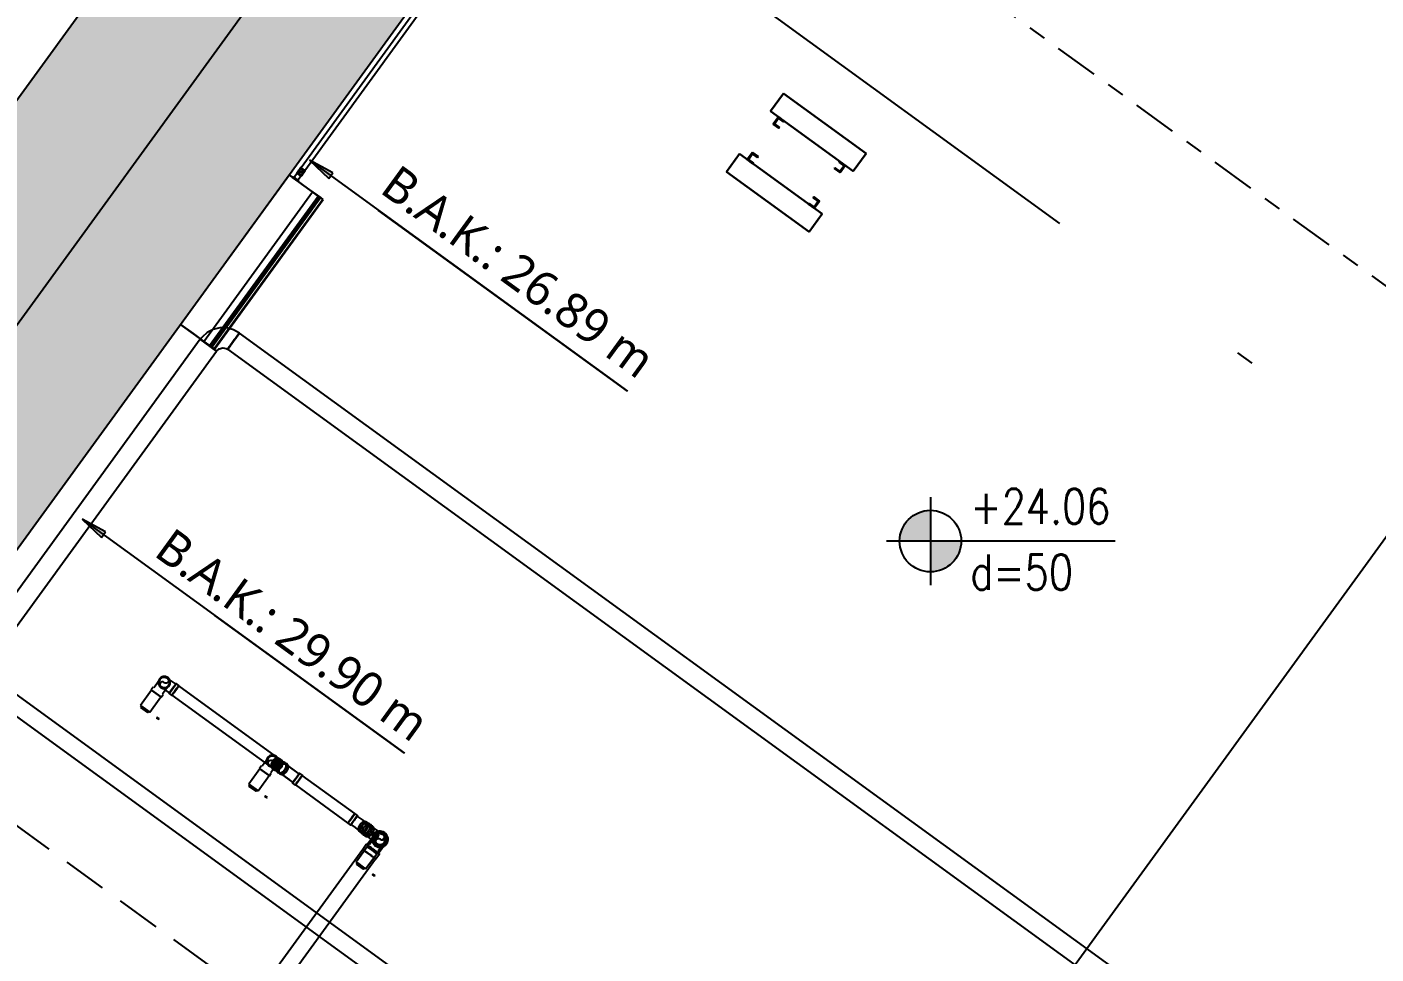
# Model space of a CAD drawing. Header units: inches. Extents: x 400392 to 401495, y 4543971 to 4544133.
# Drawn here: x 400762.01 to 400769.67, y 4544100.05 to 4544105.31 of the extents above; entities that cross this region are included whole.
import ezdxf

# ---------------------------------------------------------------- set-up
doc = ezdxf.new("R2010")
doc.units = ezdxf.units.IN
doc.header["$MEASUREMENT"] = 0
for name, pattern in [('AKS', [3, 2.5, -0.25, 0, -0.25]), ('CENTER', [2, 1.25, -0.25, 0.25, -0.25]), ('CONTINU', [0]), ('DASHDOT2', [0.5, 0.25, -0.125, 0, -0.125]), ('HIDDEN', [0.375, 0.25, -0.125])]:
    doc.linetypes.add(name, pattern=pattern)
doc.layers.add('A-DETL-GENF', color=92, linetype='Continuous', lineweight=9)
for name, color, linetype in [('aks prota', 2, 'AKS'), ('kiriş prota', 6, 'Continuous'), ('kolon tarama prota', 252, 'Continuous'), ('perde prota', 1, 'Continuous'), ('PRT-AL-TUNEL_EKSENI', 14, 'DASHDOT2'), ('skesit prota', 7, 'Continuous'), ('st-s_level (kot)', 6, 'Continuous'), ('st-s_levelmark (kot işareti)', 4, 'Continuous')]:
    doc.layers.add(name, color=color, linetype=linetype)
doc.styles.add('OLCU', font='romanstw.shx')
doc.styles.add('Segoe UI Light_1', font='', dxfattribs={"height": 200})
doc.styles.get('Segoe UI Light_1').set_extended_font_data('Segoe UI Light')

# ---------------------------------------------------------------- blocks, each defined once
blk = doc.blocks.new('+24.06 mekanik')
at = {"layer": 'kolon tarama prota'}
for points in [[(2827.6, 172280.3), (2977.6, 172260.5), (2977.6, 172300)], [(2981.3, 169871.7), (3131.3, 169851.9), (3131.3, 169891.4)]]:
    blk.add_hatch(color=253, dxfattribs=at).paths.add_polyline_path(points, flags=0)
at = {"layer": 'kolon tarama prota', "color": 253}
for p, q in [((2814.3, 176688.4), (2814.3, 172217.2)), ((2840.9, 172217.2), (2840.9, 176688.4)), ((5362.7, 174169.8), (4782.7, 174169.8)), ((4782.7, 174169.8), (4782.7, 174044.8)), ((4782.7, 174044.8), (4782.7, 174169.8)), ((4782.7, 174169.8), (5362.7, 174169.8)), ((4782.7, 174169.8), (4782.7, 174169.8)), ((5362.7, 174044.8), (5362.7, 174169.8)), ((5362.7, 174169.8), (5362.7, 174044.8)), ((5362.7, 174169.8), (5362.7, 174169.8)), ((4782.7, 174044.8), (5362.7, 174044.8)), ((5362.7, 174044.8), (4782.7, 174044.8)), ((4782.7, 174044.8), (4782.7, 174044.8)), ((4877.7, 174044.8), (4837.7, 174044.8)), ((4837.7, 174044.8), (4837.7, 173994.8)), ((4837.7, 173994.8), (4837.7, 174044.8)), ((4837.7, 174044.8), (4877.7, 174044.8)), ((4837.7, 174044.8), (4837.7, 174044.8)), ((4842.7, 173999.8), (4842.7, 174039.8)), ((4842.7, 174039.8), (4877.7, 174039.8)), ((4877.7, 174039.8), (4842.7, 174039.8)), ((4842.7, 174039.8), (4842.7, 173999.8)), ((4842.7, 174039.8), (4842.7, 174039.8)), ((4877.7, 174039.8), (4877.7, 174044.8)), ((4877.7, 174044.8), (4877.7, 174039.8)), ((4877.7, 174044.8), (4877.7, 174044.8)), ((4877.7, 174039.8), (4877.7, 174039.8)), ((5307.7, 174044.8), (5267.7, 174044.8)), ((5267.7, 174044.8), (5267.7, 174039.8)), ((5267.7, 174039.8), (5267.7, 174044.8)), ((5267.7, 174044.8), (5307.7, 174044.8)), ((5267.7, 174044.8), (5267.7, 174044.8)), ((5267.7, 174039.8), (5302.7, 174039.8)), ((5302.7, 174039.8), (5267.7, 174039.8)), ((5267.7, 174039.8), (5267.7, 174039.8)), ((5302.7, 174039.8), (5302.7, 173999.8)), ((5302.7, 173999.8), (5302.7, 174039.8)), ((5302.7, 174039.8), (5302.7, 174039.8)), ((5307.7, 173994.8), (5307.7, 174044.8)), ((5307.7, 174044.8), (5307.7, 173994.8)), ((5307.7, 174044.8), (5307.7, 174044.8)), ((5362.7, 174044.8), (5362.7, 174044.8)), ((4837.7, 173994.8), (4877.7, 173994.8)), ((4877.7, 173994.8), (4837.7, 173994.8)), ((4837.7, 173994.8), (4837.7, 173994.8)), ((4877.7, 173999.8), (4842.7, 173999.8)), ((4842.7, 173999.8), (4877.7, 173999.8)), ((4842.7, 173999.8), (4842.7, 173999.8)), ((4877.7, 173994.8), (4877.7, 173999.8)), ((4877.7, 173999.8), (4877.7, 173994.8)), ((4877.7, 173999.8), (4877.7, 173999.8)), ((4877.7, 173994.8), (4877.7, 173994.8)), ((5302.7, 173999.8), (5267.7, 173999.8)), ((5267.7, 173999.8), (5267.7, 173994.8)), ((5267.7, 173994.8), (5267.7, 173999.8)), ((5267.7, 173999.8), (5302.7, 173999.8)), ((5267.7, 173999.8), (5267.7, 173999.8)), ((5267.7, 173994.8), (5307.7, 173994.8)), ((5307.7, 173994.8), (5267.7, 173994.8)), ((5267.7, 173994.8), (5267.7, 173994.8)), ((5302.7, 173999.8), (5302.7, 173999.8)), ((5307.7, 173994.8), (5307.7, 173994.8)), ((4837.7, 173794.8), (4837.7, 173744.8)), ((4877.7, 173794.8), (4837.7, 173794.8)), ((4837.7, 173794.8), (4877.7, 173794.8)), ((4837.7, 173744.8), (4837.7, 173794.8)), ((4837.7, 173794.8), (4837.7, 173794.8)), ((4842.7, 173749.8), (4842.7, 173789.8)), ((4842.7, 173789.8), (4877.7, 173789.8)), ((4877.7, 173789.8), (4842.7, 173789.8)), ((4842.7, 173789.8), (4842.7, 173749.8)), ((4842.7, 173789.8), (4842.7, 173789.8)), ((4877.7, 173789.8), (4877.7, 173794.8)), ((4877.7, 173794.8), (4877.7, 173789.8)), ((4877.7, 173794.8), (4877.7, 173794.8)), ((4877.7, 173789.8), (4877.7, 173789.8)), ((5307.7, 173794.8), (5267.7, 173794.8)), ((5267.7, 173794.8), (5267.7, 173789.8)), ((5267.7, 173789.8), (5267.7, 173794.8)), ((5267.7, 173794.8), (5307.7, 173794.8)), ((5267.7, 173794.8), (5267.7, 173794.8)), ((5267.7, 173789.8), (5302.7, 173789.8)), ((5302.7, 173789.8), (5267.7, 173789.8)), ((5267.7, 173789.8), (5267.7, 173789.8)), ((5302.7, 173789.8), (5302.7, 173749.8)), ((5302.7, 173749.8), (5302.7, 173789.8)), ((5302.7, 173789.8), (5302.7, 173789.8)), ((5307.7, 173744.8), (5307.7, 173794.8)), ((5307.7, 173794.8), (5307.7, 173744.8)), ((5307.7, 173794.8), (5307.7, 173794.8)), ((5362.7, 173744.8), (4782.7, 173744.8)), ((4782.7, 173744.8), (4782.7, 173619.8)), ((4782.7, 173619.8), (4782.7, 173744.8)), ((4782.7, 173744.8), (5362.7, 173744.8)), ((4782.7, 173744.8), (4782.7, 173744.8)), ((4837.7, 173744.8), (4877.7, 173744.8)), ((4877.7, 173744.8), (4837.7, 173744.8)), ((4837.7, 173744.8), (4837.7, 173744.8)), ((4877.7, 173749.8), (4842.7, 173749.8)), ((4842.7, 173749.8), (4877.7, 173749.8)), ((4842.7, 173749.8), (4842.7, 173749.8)), ((4877.7, 173744.8), (4877.7, 173749.8)), ((4877.7, 173749.8), (4877.7, 173744.8)), ((4877.7, 173749.8), (4877.7, 173749.8)), ((4877.7, 173744.8), (4877.7, 173744.8)), ((5302.7, 173749.8), (5267.7, 173749.8)), ((5267.7, 173749.8), (5267.7, 173744.8)), ((5267.7, 173744.8), (5267.7, 173749.8)), ((5267.7, 173749.8), (5302.7, 173749.8)), ((5267.7, 173749.8), (5267.7, 173749.8)), ((5267.7, 173744.8), (5307.7, 173744.8)), ((5307.7, 173744.8), (5267.7, 173744.8)), ((5267.7, 173744.8), (5267.7, 173744.8)), ((5302.7, 173749.8), (5302.7, 173749.8)), ((5307.7, 173744.8), (5307.7, 173744.8)), ((5362.7, 173619.8), (5362.7, 173744.8)), ((5362.7, 173744.8), (5362.7, 173619.8)), ((5362.7, 173744.8), (5362.7, 173744.8)), ((4782.7, 173619.8), (5362.7, 173619.8)), ((5362.7, 173619.8), (4782.7, 173619.8)), ((4782.7, 173619.8), (4782.7, 173619.8)), ((5362.7, 173619.8), (5362.7, 173619.8)), ((2977.6, 172300), (2827.6, 172280.3)), ((2827.6, 172280.3), (2977.6, 172260.5)), ((2827.6, 172280.3), (5061, 172280.3)), ((2977.6, 172260.5), (2977.6, 172300)), ((5061, 172280.3), (3313.7, 172280.3)), ((2814.3, 172179.4), (2814.3, 172149.8)), ((2840.9, 172149.8), (2840.9, 172179.4)), ((2872, 172144.8), (2782.7, 172144.8)), ((2782.7, 172144.8), (2782.7, 172144.8)), ((2782.7, 172144.8), (2875.6, 172144.8)), ((2782.7, 171094.8), (2782.7, 172144.8)), ((2782.7, 171094.8), (2782.7, 172144.8)), ((2807.6, 172149.8), (2807.6, 172144.8)), ((2847.6, 172149.8), (2807.6, 172149.8)), ((2807.6, 172149.8), (2847.6, 172149.8)), ((2847.6, 172144.8), (2807.6, 172144.8)), ((2807.6, 172144.8), (2847.6, 172144.8)), ((2818.5, 172149.8), (2818.5, 172144.8)), ((2818.5, 172149.8), (2818.5, 172144.8)), ((2838.5, 172149.8), (2818.5, 172149.8)), ((2818.5, 172149.8), (2838.5, 172149.8)), ((2838.5, 172149.8), (2818.5, 172149.8)), ((2818.5, 172149.8), (2838.5, 172149.8)), ((2838.5, 172144.8), (2818.5, 172144.8)), ((2818.5, 172144.8), (2838.5, 172144.8)), ((2838.5, 172144.8), (2818.5, 172144.8)), ((2818.5, 172144.8), (2838.5, 172144.8)), ((2838.5, 172144.8), (2838.5, 172149.8)), ((2838.5, 172144.8), (2838.5, 172149.8)), ((2847.6, 172144.8), (2847.6, 172149.8)), ((2947.6, 172144.8), (2872, 172144.8)), ((2875.6, 172144.8), (2927.4, 172144.8)), ((2927.4, 172144.8), (3003, 172144.8)), ((2987.5, 172144.8), (2947.6, 172144.8)), ((2947.6, 171094.8), (2947.6, 172144.8)), ((2995.8, 172144.8), (2987.5, 172144.8)), ((2987.5, 171094.8), (2987.5, 172144.8)), ((3020.9, 172144.8), (2995.8, 172144.8)), ((2995.8, 171094.8), (2995.8, 172144.8)), ((3003, 172144.8), (3020.9, 172144.8)), ((3003, 171094.8), (3003, 172144.8)), ((3020.9, 172144.8), (3020.9, 171094.8)), ((3022.4, 171094.8), (3022.4, 172144.8)), ((2807.6, 171619.8), (2807.6, 171619.8)), ((20430.7, 171251.8), (3082.9, 171251.8)), ((3082.9, 171251.8), (3082.9, 171137.5)), ((3082.9, 171137.5), (3082.9, 171251.8)), ((3082.9, 171137.5), (20430.7, 171137.5)), ((2875.6, 171094.8), (2782.7, 171094.8)), ((2782.7, 171094.8), (2782.7, 171094.8)), ((2782.7, 171094.8), (2872, 171094.8)), ((2872, 171094.8), (2947.6, 171094.8)), ((2927.4, 171094.8), (2875.6, 171094.8)), ((2923.8, 171092.6), (2925.5, 165604.4)), ((2923.8, 171092.6), (2980.9, 171092.6)), ((2980.9, 171092.6), (2923.8, 171092.6)), ((2923.8, 171092.6), (3038.1, 171092.6)), ((3038.1, 171092.6), (2923.8, 171092.6)), ((3003, 171094.8), (2927.4, 171094.8)), ((2947.6, 171094.8), (2987.5, 171094.8)), ((2980.9, 171092.6), (3038.1, 171092.6)), ((3038.1, 171092.6), (2980.9, 171092.6)), ((2987.5, 171094.8), (2995.8, 171094.8)), ((2995.8, 171094.8), (3020.9, 171094.8)), ((3020.9, 171094.8), (3003, 171094.8)), ((3039.8, 165604.4), (3038.1, 171092.6)), ((3131.3, 169891.4), (2981.3, 169871.7)), ((3131.3, 169851.9), (3131.3, 169891.4)), ((2981.3, 169871.7), (3131.3, 169851.9)), ((2981.3, 169871.7), (5244.1, 169871.7)), ((5244.1, 169871.7), (3914.3, 169871.7)), ((3982.6, 169429.2), (3963.5, 169429.2)), ((4687.8, 169427.9), (3982.6, 169427.9)), ((4706.8, 169429.2), (4687.8, 169429.2)), ((4702.4, 169429.2), (4688.7, 169429.2)), ((4726.8, 169427.9), (4702.4, 169427.9)), ((4830.3, 169425.1), (4706.8, 169425.1)), ((4740.1, 169429.2), (4726.8, 169429.2)), ((4805.4, 169425.1), (4740.1, 169425.1)), ((4849.4, 169429.2), (4830.3, 169429.2)), ((5218.5, 169427.9), (4849.4, 169427.9)), ((5237.6, 169429.2), (5218.5, 169429.2)), ((5316.1, 169429.2), (5302.6, 169429.2)), ((5329.2, 169427.9), (5316.1, 169427.9)), ((5342.7, 169429.2), (5329.2, 169429.2)), ((5397.6, 169425.1), (5342.7, 169425.1)), ((3963.5, 169360.6), (3982.6, 169360.6)), ((3982.6, 169361.9), (4687.8, 169361.9)), ((4687.8, 169360.6), (4706.8, 169360.6)), ((4688.7, 169360.6), (4702.4, 169360.6)), ((4702.4, 169361.9), (4726.8, 169361.9)), ((4706.8, 169364.7), (4830.3, 169364.7)), ((4726.8, 169360.6), (4740.1, 169360.6)), ((4740.1, 169364.7), (4805.4, 169364.7)), ((4830.3, 169360.6), (4849.4, 169360.6)), ((4849.4, 169361.9), (5218.5, 169361.9)), ((5218.5, 169360.6), (5237.6, 169360.6)), ((5302.6, 169360.6), (5316.1, 169360.6)), ((5316.1, 169361.9), (5329.2, 169361.9)), ((5329.2, 169360.6), (5342.7, 169360.6)), ((5342.7, 169364.7), (5397.6, 169364.7)), ((5400.6, 169381.7), (5400.6, 169408.1)), ((3870.5, 169336.1), (3870.5, 169317.1)), ((3871.8, 169317.1), (3871.8, 169209.9)), ((3904.8, 169317.1), (3871.8, 169317.1)), ((3871.8, 169317.1), (3904.8, 169317.1)), ((3904.8, 169336.1), (3904.8, 169336.1)), ((3904.8, 169336.1), (3904.8, 169336.1)), ((3904.8, 169336.1), (3904.8, 169336.1)), ((3904.8, 169336.1), (3904.8, 169336.1)), ((3937.8, 169317.1), (3904.8, 169317.1)), ((3904.8, 169317.1), (3937.8, 169317.1)), ((3904.8, 169317.1), (3904.8, 169317.1)), ((3904.8, 169317.1), (3904.8, 169317.1)), ((3937.8, 169209.9), (3937.8, 169317.1)), ((3939.1, 169317.1), (3939.1, 169336.1)), ((4630.5, 169336.1), (4630.5, 169317.1)), ((4631.8, 169317.1), (4631.8, 169209.9)), ((4664.8, 169317.1), (4631.8, 169317.1)), ((4631.8, 169317.1), (4664.8, 169317.1)), ((4664.8, 169336.1), (4664.8, 169336.1)), ((4664.8, 169336.1), (4664.8, 169336.1)), ((4664.8, 169336.1), (4664.8, 169336.1)), ((4664.8, 169336.1), (4664.8, 169336.1)), ((4697.8, 169317.1), (4664.8, 169317.1)), ((4664.8, 169317.1), (4697.8, 169317.1)), ((4664.8, 169317.1), (4664.8, 169317.1)), ((4664.8, 169317.1), (4664.8, 169317.1)), ((4697.8, 169209.9), (4697.8, 169317.1)), ((4699.1, 169317.1), (4699.1, 169336.1)), ((5374, 169325.1), (5374, 169290.1)), ((5374.8, 169290.1), (5374.8, 167488.6)), ((5385.5, 169336.1), (5385.5, 169317.1)), ((5386.8, 169317.1), (5386.8, 169209.9)), ((5419.8, 169317.1), (5386.8, 169317.1)), ((5386.8, 169317.1), (5419.8, 169317.1)), ((5419.8, 169336.1), (5419.8, 169336.1)), ((5419.8, 169336.1), (5419.8, 169336.1)), ((5419.8, 169336.1), (5419.8, 169336.1)), ((5419.8, 169336.1), (5419.8, 169336.1)), ((5452.8, 169317.1), (5419.8, 169317.1)), ((5419.8, 169317.1), (5452.8, 169317.1)), ((5419.8, 169317.1), (5419.8, 169317.1)), ((5419.8, 169317.1), (5419.8, 169317.1)), ((5452.8, 169209.9), (5452.8, 169317.1)), ((5454.1, 169317.1), (5454.1, 169336.1)), ((5464.8, 167488.6), (5464.8, 169290.1)), ((5465.6, 169290.1), (5465.6, 169325.1)), ((3904.8, 169209.9), (3871.8, 169209.9)), ((3871.8, 169209.9), (3904.8, 169209.9)), ((3879.8, 169209.9), (3879.8, 169201.4)), ((3879.8, 169209.9), (3929.8, 169209.9)), ((3929.8, 169209.9), (3879.8, 169209.9)), ((3879.8, 169201.4), (3929.8, 169201.4)), ((3929.8, 169201.4), (3879.8, 169201.4)), ((3937.8, 169209.9), (3904.8, 169209.9)), ((3904.8, 169209.9), (3937.8, 169209.9)), ((3929.8, 169201.4), (3929.8, 169209.9)), ((3987.3, 169209.9), (3987.3, 169207)), ((3987.3, 169209.9), (4002.3, 169209.9)), ((4002.3, 169209.9), (3987.3, 169209.9)), ((3987.3, 169207), (4002.3, 169207)), ((4002.3, 169207), (3987.3, 169207)), ((4002.3, 169207), (4002.3, 169209.9)), ((4664.8, 169209.9), (4631.8, 169209.9)), ((4631.8, 169209.9), (4664.8, 169209.9)), ((4639.8, 169209.9), (4639.8, 169201.4)), ((4639.8, 169209.9), (4689.8, 169209.9)), ((4689.8, 169209.9), (4639.8, 169209.9)), ((4639.8, 169201.4), (4689.8, 169201.4)), ((4689.8, 169201.4), (4639.8, 169201.4)), ((4697.8, 169209.9), (4664.8, 169209.9)), ((4664.8, 169209.9), (4697.8, 169209.9)), ((4689.8, 169201.4), (4689.8, 169209.9)), ((4747.3, 169209.9), (4747.3, 169207)), ((4747.3, 169209.9), (4762.3, 169209.9)), ((4762.3, 169209.9), (4747.3, 169209.9)), ((4747.3, 169207), (4762.3, 169207)), ((4762.3, 169207), (4747.3, 169207)), ((4762.3, 169207), (4762.3, 169209.9)), ((5419.8, 169209.9), (5386.8, 169209.9)), ((5386.8, 169209.9), (5419.8, 169209.9)), ((5394.8, 169209.9), (5394.8, 169201.4)), ((5394.8, 169209.9), (5444.8, 169209.9)), ((5444.8, 169209.9), (5394.8, 169209.9)), ((5394.8, 169201.4), (5444.8, 169201.4)), ((5444.8, 169201.4), (5394.8, 169201.4)), ((5452.8, 169209.9), (5419.8, 169209.9)), ((5419.8, 169209.9), (5452.8, 169209.9)), ((5444.8, 169201.4), (5444.8, 169209.9)), ((5502.3, 169209.9), (5502.3, 169207)), ((5502.3, 169209.9), (5517.3, 169209.9)), ((5517.3, 169209.9), (5502.3, 169209.9)), ((5502.3, 169207), (5517.3, 169207)), ((5517.3, 169207), (5502.3, 169207)), ((5517.3, 169207), (5517.3, 169209.9))]:
    blk.add_line(p, q, dxfattribs=at)
at = {"layer": 'kolon tarama prota', "color": 253, "flags": 128}
for points in [[(2812.4, 172217.2), (2812.4, 172204.9), (2812.4, 172198.5), (2812.4, 172198.3)], [(2812.4, 172198.3), (2816.9, 172209.1), (2827.6, 172213.5)], [(2812.4, 172179.4), (2812.4, 172191.7), (2812.4, 172198.1), (2812.4, 172198.3)], [(2827.6, 172183.1), (2816.8, 172187.6), (2812.4, 172198.3)], [(2827.6, 172213.5), (2838.4, 172209), (2842.8, 172198.3)], [(2842.8, 172198.3), (2838.3, 172187.5), (2827.6, 172183.1)], [(2842.8, 172198.3), (2842.8, 172202.9), (2842.8, 172214.3), (2842.8, 172217.2)], [(2842.8, 172198.3), (2842.8, 172193.7), (2842.8, 172182.3), (2842.8, 172179.4)], [(3082.9, 171251.8), (3044.4, 171247), (3008.1, 171233.1), (2976.3, 171210.8), (2950.9, 171181.5), (2933.3, 171146.8), (2924.6, 171109), (2923.8, 171092.6)], [(3038.1, 171092.6), (3042.8, 171112.6), (3055.8, 171128.3), (3074.5, 171136.7), (3082.9, 171137.5)], [(3874.6, 169394.9), (3879.2, 169411), (3891.7, 169422.1), (3904.8, 169425.1)], [(3904.8, 169425.1), (3909.5, 169425.1), (3922.8, 169425.1), (3942.7, 169425.1), (3963.5, 169425.1)], [(3904.8, 169425.1), (3920.8, 169420.4), (3932, 169407.9), (3934.9, 169394.9)], [(4634.6, 169394.9), (4639.2, 169411), (4651.7, 169422.1), (4664.8, 169425.1)], [(4664.8, 169425.1), (4669.5, 169425.1), (4683.1, 169425.1), (4688.7, 169425.1)], [(4664.8, 169425.1), (4680.8, 169420.4), (4692, 169407.9), (4694.9, 169394.9)], [(5302.6, 169425.1), (5278.6, 169425.1), (5250.3, 169425.1), (5237.6, 169425.1)], [(5378.8, 169394.9), (5383.5, 169413.9), (5396.4, 169428.6), (5414.7, 169435.5), (5419.8, 169435.9)], [(5419.8, 169435.9), (5438.8, 169431.2), (5453.4, 169418.2), (5460.4, 169400), (5460.7, 169394.9)], [(3874.6, 169394.9), (3874.6, 169390.2), (3874.6, 169376.8), (3874.6, 169357), (3874.6, 169336.1)], [(3904.8, 169364.7), (3888.7, 169369.4), (3877.6, 169381.9), (3874.6, 169394.9)], [(3934.9, 169394.9), (3930.3, 169378.8), (3917.8, 169367.7), (3904.8, 169364.7)], [(3963.5, 169364.7), (3940.4, 169364.7), (3921.1, 169364.7), (3908.5, 169364.7), (3904.8, 169364.7)], [(3934.9, 169336.1), (3934.9, 169359.2), (3934.9, 169378.5), (3934.9, 169391.1), (3934.9, 169394.9)], [(4634.6, 169394.9), (4634.6, 169390.2), (4634.6, 169376.8), (4634.6, 169357), (4634.6, 169336.1)], [(4664.8, 169364.7), (4648.7, 169369.4), (4637.6, 169381.9), (4634.6, 169394.9)], [(4694.9, 169394.9), (4690.3, 169378.8), (4677.8, 169367.7), (4664.8, 169364.7)], [(4688.7, 169364.7), (4672.7, 169364.7), (4665.2, 169364.7), (4664.8, 169364.7)], [(4694.9, 169336.1), (4694.9, 169359.2), (4694.9, 169378.5), (4694.9, 169391.1), (4694.9, 169394.9)], [(5237.6, 169364.7), (5266.8, 169364.7), (5293, 169364.7), (5302.6, 169364.7)], [(5378.8, 169325.1), (5378.8, 169350.4), (5378.8, 169372.2), (5378.8, 169387.6), (5378.8, 169394.6), (5378.8, 169394.9)], [(5419.8, 169353.9), (5400.8, 169358.6), (5386.1, 169371.5), (5379.1, 169389.8), (5378.8, 169394.9)], [(5389.6, 169394.9), (5389.6, 169390.2), (5389.6, 169376.8), (5389.6, 169357), (5389.6, 169336.1)], [(5460.7, 169394.9), (5456.1, 169375.9), (5443.1, 169361.2), (5424.8, 169354.2), (5419.8, 169353.9)], [(5449.9, 169336.1), (5449.9, 169359.2), (5449.9, 169378.5), (5449.9, 169391.1), (5449.9, 169394.9)], [(5460.7, 169394.9), (5460.7, 169390.2), (5460.7, 169376.7), (5460.7, 169356.2), (5460.7, 169331.5), (5460.7, 169325.1)]]:
    blk.add_lwpolyline(points, dxfattribs=at)
at = {"layer": 'kolon tarama prota', "color": 253}
for centre, radius, start, end in [((2827.6, 172198.3), 15.2, 90, 270), ((2827.6, 172198.3), 15.2, 90, 270), ((2827.6, 172198.3), 13.3, 0, 180), ((2827.6, 172198.3), 13.3, 180, 0), ((2827.6, 172191.6), 6.67, 90, 270), ((2827.6, 172198.3), 15.2, 270, 90), ((2827.6, 172198.3), 15.2, 270, 90), ((2827.6, 172205), 6.67, 270, 90), ((3904.8, 169394.9), 34.3, 0, 180), ((3904.8, 169394.9), 34.3, 0, 180), ((3904.8, 169394.9), 34.3, 90, 270), ((3904.8, 169394.9), 34.3, 90, 270), ((3904.8, 169394.9), 33, 0, 180), ((3904.8, 169394.9), 30.2, 90, 270), ((3904.8, 169394.9), 30.2, 0, 180), ((3904.8, 169394.9), 34.3, 270, 90), ((3904.8, 169394.9), 34.3, 270, 90), ((3904.8, 169411.4), 16.5, 270, 90), ((3904.8, 169394.9), 30.2, 270, 90), ((4664.8, 169394.9), 34.3, 90, 270), ((4664.8, 169394.9), 34.3, 90, 270), ((4664.8, 169394.9), 34.3, 0, 180), ((4664.8, 169394.9), 34.3, 0, 180), ((4664.8, 169394.9), 33, 0, 180), ((4664.8, 169394.9), 30.2, 90, 270), ((4664.8, 169394.9), 30.2, 0, 180), ((4664.8, 169394.9), 34.3, 270, 90), ((4664.8, 169394.9), 34.3, 270, 90), ((4664.8, 169411.4), 16.5, 270, 90), ((4664.8, 169394.9), 30.2, 270, 90), ((5419.8, 169394.9), 45.8, 0, 180), ((5419.8, 169394.9), 45.8, 0, 180), ((5419.8, 169394.9), 45.8, 90, 270), ((5419.8, 169394.9), 45.8, 90, 270), ((5419.8, 169394.9), 45, 0, 180), ((5419.8, 169394.9), 41, 90, 270), ((5419.8, 169394.9), 34.3, 0, 180), ((5419.8, 169394.9), 34.3, 0, 180), ((5419.8, 169394.9), 34.3, 90, 270), ((5419.8, 169394.9), 34.3, 90, 270), ((5419.8, 169394.9), 33, 0, 180), ((5419.8, 169394.9), 30.2, 90, 270), ((5419.8, 169394.9), 45.8, 270, 90), ((5419.8, 169394.9), 45.8, 270, 90), ((5419.8, 169417.4), 22.5, 270, 90), ((5419.8, 169394.9), 41, 270, 90), ((5419.8, 169394.9), 34.3, 270, 90), ((5419.8, 169394.9), 34.3, 270, 90), ((5419.8, 169411.4), 16.5, 270, 90), ((5419.8, 169394.9), 30.2, 270, 90), ((3904.8, 169394.9), 34.3, 180, 0), ((3904.8, 169394.9), 34.3, 180, 0), ((3904.8, 169394.9), 33, 180, 0), ((3904.8, 169394.9), 30.2, 180, 0), ((3904.8, 169378.4), 16.5, 90, 270), ((4664.8, 169394.9), 34.3, 180, 0), ((4664.8, 169394.9), 34.3, 180, 0), ((4664.8, 169394.9), 33, 180, 0), ((4664.8, 169394.9), 30.2, 180, 0), ((4664.8, 169378.4), 16.5, 90, 270), ((5419.8, 169394.9), 45.8, 180, 0), ((5419.8, 169394.9), 45.8, 180, 0), ((5419.8, 169394.9), 45, 180, 0), ((5419.8, 169394.9), 34.3, 180, 0), ((5419.8, 169394.9), 34.3, 180, 0), ((5419.8, 169394.9), 33, 180, 0), ((5419.8, 169372.4), 22.5, 90, 270), ((5419.8, 169378.4), 16.5, 90, 270)]:
    blk.add_arc(centre, radius, start, end, dxfattribs=at)
for centre, major_axis, ratio, start_param, end_param in [((2827.6, 172179.4), (15.2, 0), 0.01, 1.570796, 4.712389), ((2827.6, 172217.2), (15.2, 0), 0.01, 1.570796, 4.712389), ((2827.6, 172217.2), (-13.3, 0), 0.01, 4.712389, 6.283185), ((2827.6, 172217.2), (13.3, 0), 0.01, 3.141593, 4.712389), ((2827.6, 172179.4), (13.3, 0), 0.01, 1.570796, 3.141593), ((2827.6, 172179.4), (13.3, 0), 0.01, 3.141593, 4.712389), ((2827.6, 172217.2), (-15.2, 0), 0.01, 1.570796, 4.712389), ((2827.6, 172217.2), (-13.3, 0), 0.01, 3.141593, 4.712389), ((2827.6, 172217.2), (13.3, 0), 0.01, 4.712389, 6.283185), ((2827.6, 172179.4), (13.3, 0), 0.01, 0, 1.570796), ((2827.6, 172179.4), (-15.2, 0), 0.01, 1.570796, 4.712389), ((2827.6, 172179.4), (13.3, 0), 0.01, 4.712389, 6.283185), ((2827.6, 172149.8), (13.3, 0), 0.01, 1.570796, 3.141593), ((2827.6, 172149.8), (-13.3, 0), 0.01, 0, 1.570796), ((2827.6, 172149.8), (13.3, 0), 0.01, 0, 1.570796), ((2827.6, 172149.8), (-13.3, 0), 0.01, 1.570796, 3.141593), ((3082.9, 171194.6), (0, 57.2), 0.000001, 5.497787, 10.995574), ((3082.9, 171194.6), (0, 57.2), 0.000001, 4.712389, 8.63938), ((3082.9, 171194.6), (0, 57.2), 0.000001, 4.712389, 5.497787), ((3082.9, 171194.6), (0, 57.2), 0.000001, 2.356194, 4.712389), ((3963.5, 169394.9), (0, 34.3), 0.01, 4.712389, 7.853982), ((3963.5, 169394.9), (0, 30.2), 0.01, 4.712389, 7.853982), ((3982.6, 169394.9), (0, 34.3), 0.01, 4.712389, 7.853982), ((3982.6, 169394.9), (0, 33), 0.01, 0, 1.570796), ((3982.6, 169394.9), (0, 33), 0.01, 4.712389, 6.283185), ((4688.7, 169394.9), (0, 34.3), 0.695903, 4.712389, 7.853982), ((4688.7, 169394.9), (0, 30.2), 0.695903, 4.712389, 7.853982), ((4702.4, 169394.9), (0, 34.3), 0.695903, 4.712389, 7.853982), ((4702.4, 169394.9), (0, 33), 0.695903, 0, 1.570796), ((4687.8, 169394.9), (0, 34.3), 0.01, 4.712389, 7.853982), ((4687.8, 169394.9), (0, 33), 0.01, 0, 1.570796), ((4687.8, 169394.9), (0, 33), 0.01, 4.712389, 6.283185), ((4726.8, 169394.9), (0, 34.3), 0.714142, 4.712389, 7.853982), ((4702.4, 169394.9), (0, 33), 0.695903, 4.712389, 6.283185), ((4726.8, 169394.9), (0, 33), 0.695903, 0, 1.570796), ((4706.8, 169394.9), (0, 34.3), 0.01, 4.712389, 7.853982), ((4706.8, 169394.9), (0, 30.2), 0.01, 4.712389, 7.853982), ((4740.1, 169394.9), (0, 34.3), 0.714142, 4.712389, 7.853982), ((4740.1, 169394.9), (0, 30.2), 0.714142, 4.712389, 7.853982), ((4726.8, 169394.9), (0, 33), 0.695903, 4.712389, 6.283185), ((4830.3, 169394.9), (0, 34.3), 0.01, 4.712389, 7.853982), ((4830.3, 169394.9), (0, 30.2), 0.01, 4.712389, 7.853982), ((4849.4, 169394.9), (0, 34.3), 0.01, 4.712389, 7.853982), ((4849.4, 169394.9), (0, 33), 0.01, 0, 1.570796), ((4849.4, 169394.9), (0, 33), 0.01, 4.712389, 6.283185), ((5218.5, 169394.9), (0, 34.3), 0.01, 4.712389, 7.853982), ((5218.5, 169394.9), (0, 33), 0.01, 0, 1.570796), ((5218.5, 169394.9), (0, 33), 0.01, 4.712389, 6.283185), ((5237.6, 169394.9), (0, 34.3), 0.01, 4.712389, 7.853982), ((5237.6, 169394.9), (0, 30.2), 0.01, 4.712389, 7.853982), ((5302.6, 169394.9), (0, 34.3), 0.707107, 4.712389, 7.853982), ((5302.6, 169394.9), (0, 30.2), 0.707107, 4.712389, 7.853982), ((5316.1, 169394.9), (0, 34.3), 0.707107, 4.712389, 7.853982), ((5316.1, 169394.9), (0, 33), 0.707107, 0, 1.570796), ((5329.2, 169394.9), (0, 34.3), 0.707107, 4.712389, 7.853982), ((5329.2, 169394.9), (0, 33), 0.707107, 0, 1.570796), ((5316.1, 169394.9), (0, 33), 0.707107, 4.712389, 6.283185), ((5342.7, 169394.9), (0, 34.3), 0.707107, 4.712389, 7.853982), ((5342.7, 169394.9), (0, 30.2), 0.707107, 4.712389, 7.853982), ((5329.2, 169394.9), (0, 33), 0.707107, 4.712389, 6.283185), ((3963.5, 169394.9), (0, 30.2), 0.01, 1.570796, 4.712389), ((3963.5, 169394.9), (0, 34.3), 0.01, 1.570796, 4.712389), ((3982.6, 169394.9), (0, 33), 0.01, 1.570796, 3.141593), ((3982.6, 169394.9), (0, 34.3), 0.01, 1.570796, 4.712389), ((3982.6, 169394.9), (0, 33), 0.01, 3.141593, 4.712389), ((4688.7, 169394.9), (0, 34.3), 0.695903, 1.570796, 4.712389), ((4688.7, 169394.9), (0, 30.2), 0.695903, 1.570796, 4.712389), ((4702.4, 169394.9), (0, 34.3), 0.695903, 1.570796, 4.712389), ((4702.4, 169394.9), (0, 33), 0.695903, 1.570796, 3.141593), ((4687.8, 169394.9), (0, 34.3), 0.01, 1.570796, 4.712389), ((4687.8, 169394.9), (0, 33), 0.01, 1.570796, 3.141593), ((4687.8, 169394.9), (0, 33), 0.01, 3.141593, 4.712389), ((4726.8, 169394.9), (0, 34.3), 0.714142, 1.570796, 4.712389), ((4702.4, 169394.9), (0, 33), 0.695903, 3.141593, 4.712389), ((4726.8, 169394.9), (0, 33), 0.695903, 1.570796, 3.141593), ((4706.8, 169394.9), (0, 34.3), 0.01, 1.570796, 4.712389), ((4706.8, 169394.9), (0, 30.2), 0.01, 1.570796, 4.712389), ((4740.1, 169394.9), (0, 34.3), 0.714142, 1.570796, 4.712389), ((4740.1, 169394.9), (0, 30.2), 0.714142, 1.570796, 4.712389), ((4726.8, 169394.9), (0, 33), 0.695903, 3.141593, 4.712389), ((4830.3, 169394.9), (0, 34.3), 0.01, 1.570796, 4.712389), ((4830.3, 169394.9), (0, 30.2), 0.01, 1.570796, 4.712389), ((4849.4, 169394.9), (0, 33), 0.01, 1.570796, 3.141593), ((4849.4, 169394.9), (0, 34.3), 0.01, 1.570796, 4.712389), ((4849.4, 169394.9), (0, 33), 0.01, 3.141593, 4.712389), ((5218.5, 169394.9), (0, 33), 0.01, 1.570796, 3.141593), ((5218.5, 169394.9), (0, 34.3), 0.01, 1.570796, 4.712389), ((5218.5, 169394.9), (0, 33), 0.01, 3.141593, 4.712389), ((5237.6, 169394.9), (0, 34.3), 0.01, 1.570796, 4.712389), ((5237.6, 169394.9), (0, 30.2), 0.01, 1.570796, 4.712389), ((5302.6, 169394.9), (0, 34.3), 0.707107, 1.570796, 4.712389), ((5302.6, 169394.9), (0, 30.2), 0.707107, 1.570796, 4.712389), ((5316.1, 169394.9), (0, 34.3), 0.707107, 1.570796, 4.712389), ((5316.1, 169394.9), (0, 33), 0.707107, 1.570796, 3.141593), ((5329.2, 169394.9), (0, 34.3), 0.707107, 1.570796, 4.712389), ((5329.2, 169394.9), (0, 33), 0.707107, 1.570796, 3.141593), ((5316.1, 169394.9), (0, 33), 0.707107, 3.141593, 4.712389), ((5342.7, 169394.9), (0, 34.3), 0.707107, 1.570796, 4.712389), ((5342.7, 169394.9), (0, 30.2), 0.707107, 1.570796, 4.712389), ((5329.2, 169394.9), (0, 33), 0.707107, 3.141593, 4.712389), ((5419.8, 169394.9), (0, 30.2), 0.707107, 1.117507, 1.570796), ((5419.8, 169394.9), (0, 30.2), 0.707107, 1.570796, 2.024085), ((5419.8, 169325.1), (45.8, 0), 0.01, 1.570796, 4.712389), ((5419.8, 169290.1), (45.8, 0), 0.01, 1.570796, 4.712389), ((5419.8, 169290.1), (45, 0), 0.01, 1.570796, 3.141593), ((5419.8, 169290.1), (45, 0), 0.01, 3.141593, 4.712389), ((5419.8, 169325.1), (-41, 0), 0.01, 4.712389, 7.853982), ((5419.8, 169325.1), (41, 0), 0.01, 4.712389, 7.853982), ((5419.8, 169325.1), (45.8, 0), 0.01, 4.712389, 7.853982), ((5419.8, 169290.1), (-45, 0), 0.01, 3.141593, 4.712389), ((5419.8, 169290.1), (45.8, 0), 0.01, 4.712389, 7.853982), ((5419.8, 169290.1), (-45, 0), 0.01, 1.570796, 3.141593)]:
    blk.add_ellipse(centre, major_axis=major_axis, ratio=ratio, start_param=start_param, end_param=end_param, dxfattribs=at)
at = {"layer": 'kolon tarama prota', "color": 253, "style": 'Segoe UI Light_1'}
for s, p in [('B.A.K.: 26.89 m', (3249.9, 172366.2)), ('B.A.K.: 29.90 m', (3424.5, 169942.3))]:
    blk.add_text(s, height=200, dxfattribs=at).set_placement(p)
blk = doc.blocks.new('PLAN_KOT')
at = {"layer": 'st-s_levelmark (kot işareti)'}
h = blk.add_hatch(color=256, dxfattribs=at)
h.paths.add_polyline_path([(0, 17.5, 0.414214), (-17.5, 0), (0, 0)])
h.paths.add_polyline_path([(17.5, 0), (0, 0), (0, -17.5, 0.414214)])
for p, q in [((0, 25), (0, -25)), ((105, 0), (-25, 0))]:
    blk.add_line(p, q, dxfattribs=at)
blk.add_circle((0, 0), 17.5, dxfattribs=at)
at = {"layer": 'st-s_level (kot)', "color": 6, "style": 'OLCU', "width": 0.8}
for tag, p in [('KOT', (22.67, 9.78)), ('DÖŞEME_KALINLIĞI', (22.67, -27.63))]:
    blk.add_attdef(tag, p, '', height=20, dxfattribs=at)

msp = doc.modelspace()

# ---------------------------------------------------------------- hatches: boundary and pattern name
at = {"layer": 'kolon tarama prota'}
h = msp.add_hatch(color=256, dxfattribs=at)
h.dxf.hatch_style = 1
h.paths.add_polyline_path([(400766.813, 4544111.5852), (400756.4092, 4544097.2656), (400756.0856, 4544097.5007), (400755.6154, 4544096.8535), (400755.939, 4544096.6184), (400752.5886, 4544092.007), (400752.265, 4544092.2421), (400751.7948, 4544091.5949), (400752.1184, 4544091.3598), (400741.7146, 4544077.0402), (400742.9281, 4544076.1585), (400767.1448, 4544109.49), (400817.8599, 4544072.6433), (400820.4119, 4544072.6433), (400818.3473, 4544074.1433)])

# ---------------------------------------------------------------- linework, layer by layer
at = {"layer": 'aks prota', "ltscale": 10}
for p, q in [((400741.1458, 4544074.9813), (400768.5953, 4544112.7624)), ((400746.8089, 4544070.8668), (400774.2585, 4544108.6479)), ((400840.7868, 4544044.2433), (400757.5998, 4544104.6822))]:
    msp.add_line(p, q, dxfattribs=at)
at = {"layer": 'kiriş prota'}
msp.add_lwpolyline([(400766.0731, 4544098.4024), (400761.5021, 4544101.7234)], dxfattribs=at)
at = {"layer": 'kiriş prota', "linetype": 'HIDDEN'}
msp.add_lwpolyline([(400765.7792, 4544097.9979), (400761.2082, 4544101.3189)], dxfattribs=at)
at = {"layer": 'perde prota'}
msp.add_lwpolyline([(400752.1184, 4544091.3598), (400741.7146, 4544077.0402), (400742.9281, 4544076.1585), (400767.1448, 4544109.49), (400817.8599, 4544072.6433), (400820.4119, 4544072.6433), (400766.813, 4544111.5852), (400756.4092, 4544097.2656), (400756.0856, 4544097.5007), (400755.6154, 4544096.8535), (400755.939, 4544096.6184), (400752.5886, 4544092.007), (400752.265, 4544092.2421), (400751.7948, 4544091.5949)], close=True, dxfattribs=at)
at = {"layer": 'PRT-AL-TUNEL_EKSENI', "ltscale": 10}
msp.add_line((400850.3991, 4544044.2433), (400760.9208, 4544109.2532), dxfattribs=at)
at = {"layer": 'skesit prota', "linetype": 'CENTER', "ltscale": 0.2}
msp.add_lwpolyline([(400759.8609, 4544111.0115), (400855.8896, 4544041.2426)], dxfattribs=at)

# ---------------------------------------------------------------- block references
at = {"layer": 'A-DETL-GENF', "xscale": 0.001, "yscale": 0.001, "zscale": 0.001, "rotation": 323.9999999999982}
msp.add_blockref('+24.06 mekanik', (400660.0652, 4543966.8416), dxfattribs=at)
at = {"layer": 'st-s_level (kot)', "linetype": 'CONTINU', "ltscale": 0.1, "xscale": 0.01, "yscale": 0.01, "zscale": 0.01}
msp.add_blockref('PLAN_KOT', (400767.1438, 4544102.3929), dxfattribs=at).add_auto_attribs({'KOT': '+24.06', 'DÖŞEME_KALINLIĞI': 'd=50'})

doc.saveas('drawing.dxf')
